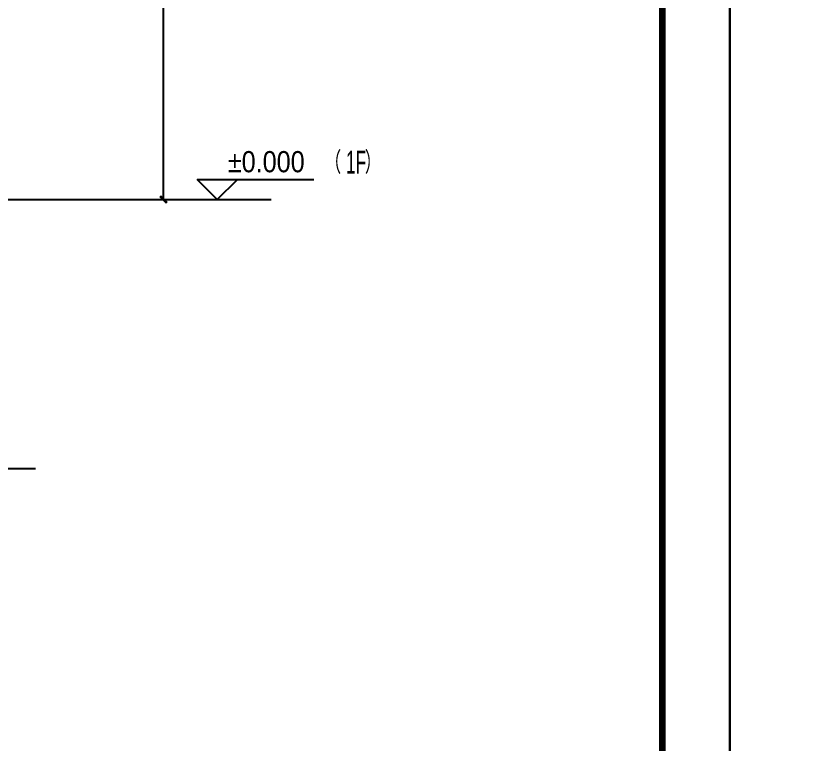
# Model space of a CAD drawing. Extents: x 718358 to 1668613, y -348838 to -159582.
# Drawn here: x 883566 to 885933, y -346675 to -344513 of the extents above; entities that cross this region are included whole.
import ezdxf

# ---------------------------------------------------------------- set-up
doc = ezdxf.new("R2010")
doc.units = 0
doc.header["$LTSCALE"] = 1000
doc.linetypes.add('DOTE', pattern=[2.42, 2, -0.2, 0.02, -0.2])
for name, color, linetype in [('建-图框', 4, 'Continuous'), ('建-房间名', 7, 'Continuous'), ('建-标高', 3, 'Continuous'), ('建-符号说明', 7, 'Continuous'), ('建-轴标', 3, 'Continuous'), ('建-轴网', 14, 'DOTE')]:
    doc.layers.add(name, color=color, linetype=linetype)
doc.styles.add('_TCH_DIM', font='gt单线西文.shx', dxfattribs={"width": 0.8, "bigfont": 'gt单线中文.shx'})
doc.styles.add('_TCH_SPACE', font='gt单线西文.shx', dxfattribs={"width": 0.8, "height": 5, "bigfont": 'gt单线中文.shx'})
doc.styles.add('DIM_FONT', font='SIMPLEX.shx', dxfattribs={"width": 0.8, "bigfont": 'GBCBIG.shx'})
doc.dimstyles.new('DIMN20', dxfattribs={"dimscale": 0.2, "dimtxt": 300, "dimasz": 100, "dimexe": 250, "dimexo": 300, "dimgap": 150, "dimtad": 1, "dimdec": 0, "dimzin": 0, "dimdsep": 46, "dimtxsty": 'DIM_FONT', "dimblk": 'ARCHTICK', "dimcen": 0.09, "dimdle": 1, "dimclrt": 7, "dimazin": 2, "dimtfac": 1, "dimtdec": 0, "dimtix": 1, "dimtmove": 2, "dimatfit": 3, "dimldrblk": 'ARCHTICK', "dimfxl": 1, "dimtolj": 1, "dimtzin": 0, "dimarcsym": 0})

# ---------------------------------------------------------------- blocks, each defined once
blk = doc.blocks.new('_ArchTick')
at = {"color": 0, "linetype": 'ByBlock', "const_width": 0.4}
blk.add_lwpolyline([(-0.5, -0.5), (0.5, 0.5)], dxfattribs=at)
blk = doc.blocks.new('*D1614')
at = {"layer": 'Defpoints', "color": 0, "transparency": 16777216}
for p in [(883624.5, -342108.9), (884004.5, -342108.9), (883624.5, -345058.9)]:
    blk.add_point(p, dxfattribs=at)
at = {"layer": '建-轴标', "color": 0, "lineweight": -2, "transparency": 16777216}
for p, q in [((883684.5, -342108.9), (884054.5, -342108.9)), ((884004.5, -345059.1), (884004.5, -342108.7)), ((883684.5, -345058.9), (884054.5, -345058.9))]:
    blk.add_line(p, q, dxfattribs=at)
at = {"layer": '建-轴标', "color": 0, "lineweight": -2, "transparency": 16777216, "xscale": 20, "yscale": 20, "zscale": 20}
for p, rotation in [((884004.5, -342108.9), 90), ((884004.5, -345058.9), 270)]:
    blk.add_blockref('_ArchTick', p, dxfattribs=dict(at, rotation=rotation))
at = {"layer": '建-轴标', "color": 7, "transparency": 16777216, "insert": (883944.5, -343583.9), "char_height": 60, "attachment_point": 5, "rotation": 90, "style": 'DIM_FONT'}
blk.add_mtext('\\A1;5100', dxfattribs=at)

msp = doc.modelspace()

# ---------------------------------------------------------------- linework, layer by layer
at = {"layer": '建-图框'}
for points in [[(868867.9, -348837.6), (885687.9, -348837.6), (885687.9, -336957.6), (868867.9, -336957.6)], [(885687.9, -348837.6), (902507.9, -348837.6), (902507.9, -336957.6), (885687.9, -336957.6)]]:
    msp.add_lwpolyline(points, close=True, dxfattribs=at)
at = {"layer": '建-图框', "const_width": 20}
msp.add_lwpolyline([(869367.9, -348637.6), (885487.9, -348637.6), (885487.9, -337157.6), (869367.9, -337157.6)], close=True, dxfattribs=at)
at = {"layer": '建-标高'}
for p, q in [((884164.5, -345058.9), (884104.5, -344998.9)), ((884104.5, -344998.9), (884451.5, -344998.9)), ((884164.5, -345058.9), (884224.5, -344998.9))]:
    msp.add_line(p, q, dxfattribs=at)
at = {"layer": '建-轴标'}
msp.add_line((883624.5, -345058.9), (884324.5, -345058.9), dxfattribs=at)
at = {"layer": '建-轴网', "linetype": 'DOTE'}
for p, q in [((880024.5, -345058.9), (883624.5, -345058.9)), ((880024.5, -345858.9), (883624.5, -345858.9))]:
    msp.add_line(p, q, dxfattribs=at)

# ---------------------------------------------------------------- texts
at = {"layer": '建-房间名', "style": '_TCH_SPACE'}
for s, height, width, p in [('（', 65.5, 0.8, (884483.3, -344981.9)), ('）', 65.5, 0.8, (884602.9, -344981.9)), ('1F', 68, 0.564706, (884547.3, -344981.9))]:
    msp.add_text(s, height=height, dxfattribs=dict(at, width=width)).set_placement(p)
at = {"layer": '建-符号说明', "style": '_TCH_DIM', "width": 0.888889}
msp.add_text('%%P0.000', height=63, dxfattribs=at).set_placement((884195.9, -344977.9))

# ---------------------------------------------------------------- dimensions: what is measured, and where the dimension line sits
at = {"layer": '建-轴标'}
dim = msp.add_aligned_dim(p1=(883624.5, -345058.9), p2=(883624.5, -342108.9), distance=-380, text='5100', dimstyle='DIMN20', dxfattribs=at)
dim.commit()
dim.dimension.update_dxf_attribs({"geometry": '*D1614', "text_midpoint": (883944.5, -343583.9)})

doc.saveas('drawing.dxf')
